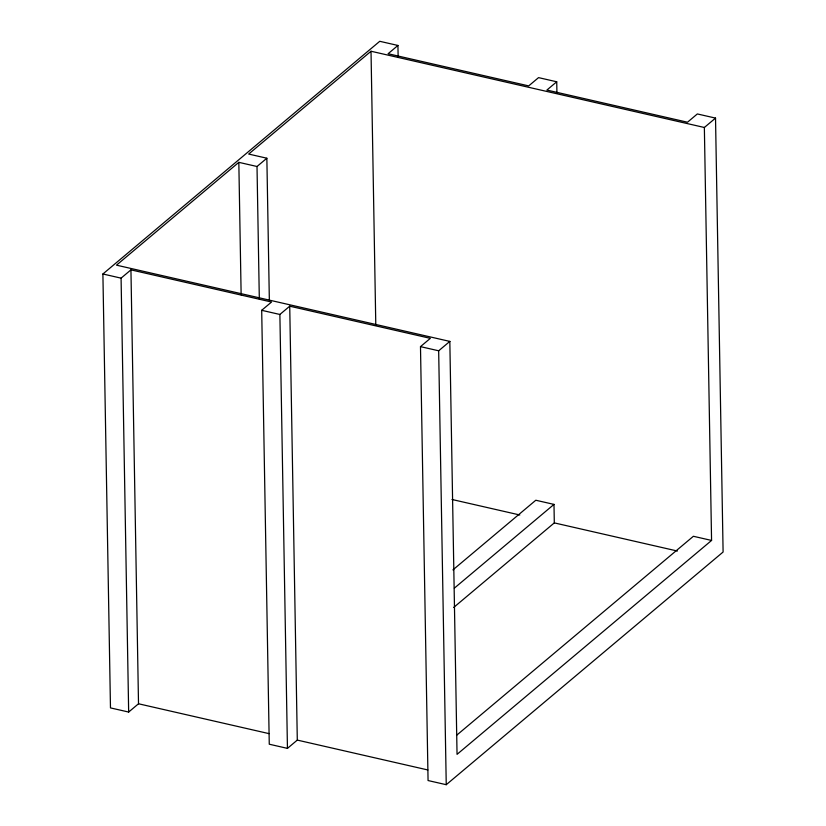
<?xml version="1.0" encoding="UTF-8"?>
<svg xmlns="http://www.w3.org/2000/svg" width="826" height="826" viewBox="0 0 826 826"><rect width="100%" height="100%" fill="white"/><g stroke="black" fill="none" stroke-linecap="round" stroke-linejoin="round"><path stroke-width="1.24" d="M397.936 45.461L388.086 53.742L528.702 85.904L538.552 77.623L556.734 81.784L546.874 90.065L687.49 122.227L697.34 113.947L715.523 118.097L723.101 552.016L446.246 784.7L428.064 780.539L420.486 346.631L430.336 338.35L289.73 306.188L297.298 740.096L287.448 748.377L269.266 744.216L261.697 310.308L271.548 302.027L130.942 269.865L138.51 703.773L128.66 712.053L110.477 707.903L102.899 273.984L379.753 41.3L397.936 45.461L398.142 57.046M704.537 127.524L371.019 51.243L248.678 154.059L266.86 158.22L257.01 166.501L238.828 162.34L116.497 265.156L450.015 341.448M128.66 712.053L121.081 278.145L130.942 269.865M287.448 748.377L279.88 314.469L289.73 306.188M446.246 784.7L438.668 350.792L449.829 341.406L457.046 754.355L711.568 540.441L704.361 127.483L715.523 118.097M452.937 569.888L535.806 500.236L553.988 504.397L554.308 522.889L453.68 607.461M454.352 588.143L553.988 504.397M456.613 735.274L693.386 536.28L711.568 540.441M102.899 273.984L121.081 278.145M261.697 310.308L279.88 314.469M420.486 346.631L438.668 350.792M451.987 499.482L519.802 514.99M554.308 522.889L677.382 551.035M138.51 703.773L269.08 733.643M297.298 740.096L427.868 769.966M556.734 81.784L556.93 93.369M371.019 51.243L375.799 325.258M266.86 158.22L269.338 299.724M257.01 166.501L259.323 299.002M238.828 162.34L241.14 294.841"/></g></svg>
